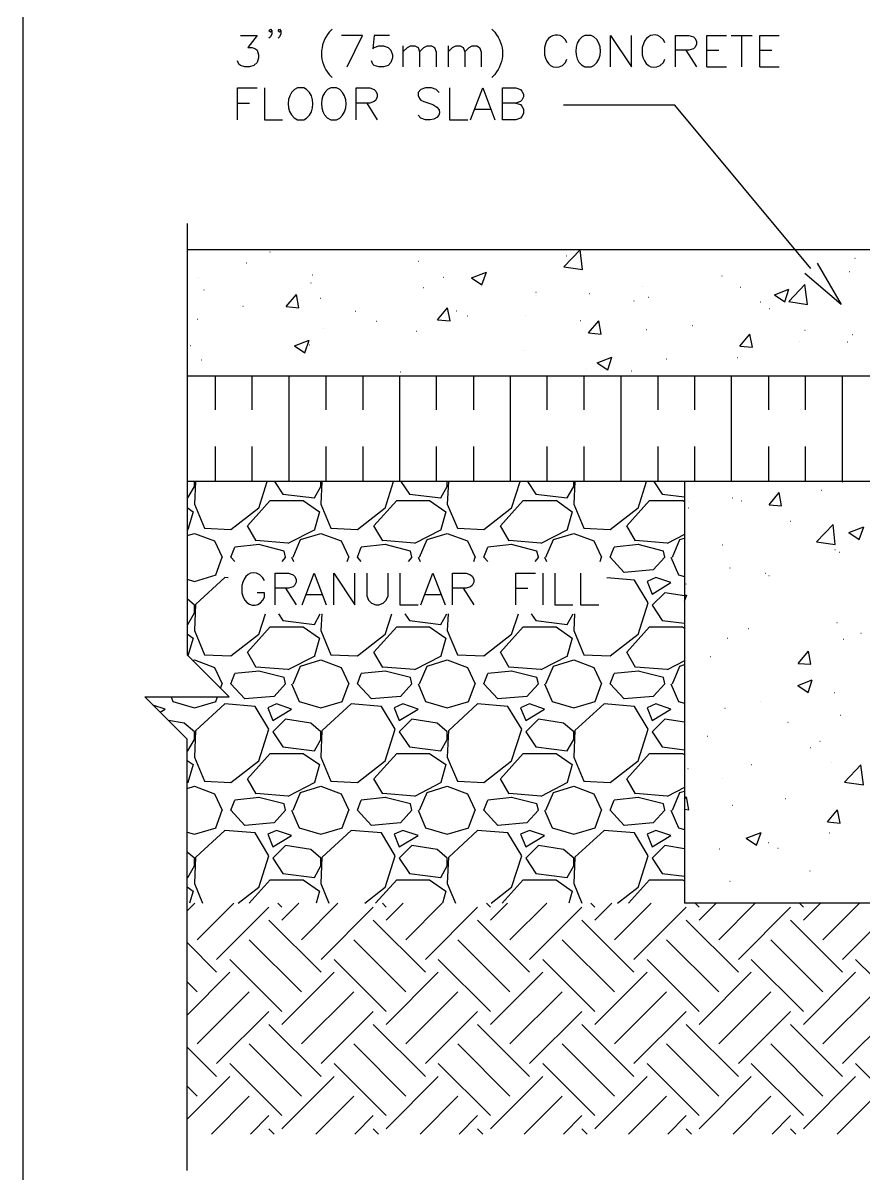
# Model space of a CAD drawing. Header units: millimetres. Extents: x 14 to 201, y 16 to 268.
# Drawn here: x 13.8 to 77.2, y 101.2 to 187.9 of the extents above; entities that cross this region are included whole.
import ezdxf

# ---------------------------------------------------------------- set-up
doc = ezdxf.new("R2010")
doc.units = ezdxf.units.MM
doc.layers.get('0').update_dxf_attribs({"linetype": 'CONTINUOUS'})

msp = doc.modelspace()

# ---------------------------------------------------------------- linework, layer by layer
at = {"color": 0}
for p, q in [((13.8424, 55.4136), (13.8424, 264.541)), ((32.3632, 187.325), (32.4914, 187.452)), ((32.4914, 187.219), (32.3632, 187.325)), ((32.4914, 187.452), (32.5961, 187.325)), ((32.5961, 187.325), (32.4914, 187.219)), ((32.5961, 187.325), (32.5961, 187.113)), ((33.0619, 187.325), (33.168, 187.452)), ((33.168, 187.219), (33.0619, 187.325)), ((33.168, 187.452), (33.2741, 187.325)), ((33.2741, 187.325), (33.168, 187.219)), ((33.2741, 187.325), (33.2741, 187.113)), ((37.1256, 187.452), (36.915, 187.219)), ((49.149, 187.452), (49.3818, 187.219)), ((30.2259, 186.986), (31.4744, 186.986)), ((31.4744, 186.986), (30.7757, 186.077)), ((32.4914, 186.88), (32.3632, 186.775)), ((32.5961, 187.113), (32.4914, 186.88)), ((33.168, 186.88), (33.0619, 186.775)), ((33.2741, 187.113), (33.168, 186.88)), ((39.412, 186.986), (37.8245, 186.986)), ((38.2693, 184.616), (39.412, 186.986)), ((40.3006, 186.986), (40.1959, 185.97)), ((41.4443, 186.986), (40.3006, 186.986)), ((53.2335, 186.414), (53.129, 186.077)), ((54.7165, 186.647), (54.4834, 186.88)), ((54.821, 186.414), (54.7165, 186.647)), ((55.965, 186.88), (55.7318, 186.647)), ((56.1756, 186.986), (55.965, 186.88)), ((56.6416, 186.986), (56.1756, 186.986)), ((56.8537, 186.88), (56.6416, 186.986)), ((58.1021, 184.616), (58.1021, 186.986)), ((58.1021, 186.986), (59.6896, 184.616)), ((59.6896, 184.616), (59.6896, 186.986)), ((60.6005, 186.414), (60.4943, 186.077)), ((62.0818, 186.647), (61.849, 186.88)), ((62.188, 186.414), (62.0818, 186.647)), ((62.9916, 184.616), (62.9916, 186.986)), ((62.9916, 186.986), (64.0084, 186.986)), ((64.0084, 186.986), (64.346, 186.88)), ((64.346, 186.88), (64.4521, 186.775)), ((64.4521, 186.775), (64.5791, 186.542)), ((64.5791, 186.542), (64.5791, 186.309)), ((65.363, 184.616), (65.363, 186.986)), ((65.363, 186.986), (66.8443, 186.986)), ((67.1834, 186.986), (68.7709, 186.986)), ((67.9662, 186.986), (67.9662, 184.616)), ((69.3416, 184.616), (69.3416, 186.986)), ((69.3416, 186.986), (70.8021, 186.986)), ((30.7757, 186.077), (31.1147, 186.077)), ((31.1147, 186.077), (31.3476, 185.97)), ((31.3476, 185.97), (31.4744, 185.864)), ((31.4744, 185.864), (31.5805, 185.525)), ((31.5805, 185.525), (31.5805, 185.292)), ((40.1959, 185.97), (40.3006, 186.077)), ((40.3006, 186.077), (40.6396, 186.203)), ((40.6396, 186.203), (40.9995, 186.203)), ((40.9995, 186.203), (41.3385, 186.077)), ((41.3385, 186.077), (41.5505, 185.864)), ((41.5505, 185.864), (41.6775, 185.525)), ((41.6775, 185.525), (41.6775, 185.292)), ((42.46, 186.203), (42.46, 184.616)), ((42.46, 185.738), (42.799, 186.077)), ((42.799, 186.077), (43.0318, 186.203)), ((43.0318, 186.203), (43.3709, 186.203)), ((43.3709, 186.203), (43.604, 186.077)), ((43.604, 186.077), (43.7085, 185.738)), ((43.7085, 185.738), (44.0475, 186.077)), ((43.7085, 185.738), (43.7085, 184.616)), ((44.0475, 186.077), (44.2807, 186.203)), ((44.2807, 186.203), (44.6193, 186.203)), ((44.6193, 186.203), (44.8525, 186.077)), ((44.8525, 186.077), (44.9584, 185.738)), ((44.9584, 185.738), (44.9584, 184.616)), ((45.8682, 186.203), (45.8682, 184.616)), ((45.8682, 185.738), (46.2068, 186.077)), ((46.2068, 186.077), (46.44, 186.203)), ((46.44, 186.203), (46.779, 186.203)), ((46.779, 186.203), (46.9896, 186.077)), ((46.9896, 186.077), (47.1166, 185.738)), ((47.1166, 185.738), (47.4557, 186.077)), ((47.1166, 185.738), (47.1166, 184.616)), ((47.4557, 186.077), (47.6885, 186.203)), ((47.6885, 186.203), (48.0275, 186.203)), ((48.0275, 186.203), (48.2381, 186.077)), ((48.2381, 186.077), (48.3665, 185.738)), ((48.3665, 185.738), (48.3665, 184.616)), ((53.129, 186.077), (53.129, 185.525)), ((60.4943, 186.077), (60.4943, 185.525)), ((64.0084, 185.864), (62.9916, 185.864)), ((63.7755, 185.864), (64.5791, 184.616)), ((64.346, 185.97), (64.0084, 185.864)), ((64.4521, 186.077), (64.346, 185.97)), ((64.5791, 186.309), (64.4521, 186.077)), ((65.363, 185.864), (66.2725, 185.864)), ((69.3416, 185.864), (70.2525, 185.864)), ((30.0991, 184.828), (29.993, 185.059)), ((30.2259, 184.722), (30.0991, 184.828)), ((30.5649, 184.616), (30.2259, 184.722)), ((31.2415, 184.722), (30.9039, 184.616)), ((31.4744, 184.955), (31.2415, 184.722)), ((31.5805, 185.292), (31.4744, 184.955)), ((40.1959, 184.828), (40.09, 185.059)), ((40.3006, 184.722), (40.1959, 184.828)), ((40.6396, 184.616), (40.3006, 184.722)), ((41.3385, 184.722), (40.9995, 184.616)), ((41.5505, 184.955), (41.3385, 184.722)), ((41.6775, 185.292), (41.5505, 184.955)), ((54.4834, 184.722), (54.7165, 184.955)), ((54.7165, 184.955), (54.821, 185.188)), ((56.6416, 184.616), (56.8537, 184.722)), ((61.849, 184.722), (62.0818, 184.955)), ((62.0818, 184.955), (62.188, 185.188)), ((30.9039, 184.616), (30.5649, 184.616)), ((36.915, 184.044), (37.1256, 183.811)), ((40.9995, 184.616), (40.6396, 184.616)), ((49.3818, 184.044), (49.149, 183.811)), ((56.1756, 184.616), (56.6416, 184.616)), ((65.363, 184.616), (66.8443, 184.616)), ((69.3416, 184.616), (70.8021, 184.616)), ((29.993, 180.636), (29.993, 183.028)), ((29.993, 183.028), (31.4744, 183.028)), ((32.0256, 183.028), (32.0256, 180.636)), ((34.5226, 183.028), (34.2897, 182.902)), ((34.9884, 183.028), (34.5226, 183.028)), ((35.2006, 182.902), (34.9884, 183.028)), ((37.0209, 183.028), (36.788, 182.902)), ((37.4646, 183.028), (37.0209, 183.028)), ((37.6975, 182.902), (37.4646, 183.028)), ((38.946, 180.636), (38.946, 183.028)), ((38.946, 183.028), (39.963, 183.028)), ((39.963, 183.028), (40.3006, 182.902)), ((44.1745, 183.028), (43.8146, 182.902)), ((44.6193, 183.028), (44.1745, 183.028)), ((44.9584, 182.902), (44.6193, 183.028)), ((45.974, 183.028), (45.974, 180.636)), ((47.5615, 180.636), (48.471, 183.028)), ((48.471, 183.028), (49.3818, 180.636)), ((49.954, 180.636), (49.954, 183.028)), ((49.954, 183.028), (50.9693, 183.028)), ((50.9693, 183.028), (51.3084, 182.902)), ((34.2897, 182.902), (34.0789, 182.689)), ((36.788, 182.902), (36.576, 182.689)), ((40.3006, 182.902), (40.429, 182.795)), ((40.429, 182.117), (40.3006, 182.013)), ((40.429, 182.795), (40.5335, 182.563)), ((40.5335, 182.35), (40.429, 182.117)), ((40.5335, 182.563), (40.5335, 182.35)), ((43.8146, 182.902), (43.604, 182.689)), ((43.604, 182.689), (43.604, 182.456)), ((43.604, 182.456), (43.7085, 182.223)), ((43.7085, 182.223), (43.8146, 182.117)), ((43.8146, 182.117), (44.0475, 182.013)), ((45.1915, 182.689), (44.9584, 182.902)), ((51.3084, 182.902), (51.4131, 182.795)), ((51.4131, 182.117), (51.3084, 182.013)), ((51.4131, 182.795), (51.5415, 182.563)), ((51.5415, 182.35), (51.4131, 182.117)), ((51.5415, 182.563), (51.5415, 182.35)), ((29.993, 181.884), (30.9039, 181.884)), ((39.963, 181.884), (38.946, 181.884)), ((39.751, 181.884), (40.5335, 180.636)), ((40.3006, 182.013), (39.963, 181.884)), ((44.0475, 182.013), (44.7255, 181.78)), ((47.9005, 181.441), (49.0432, 181.441)), ((50.9693, 181.884), (49.954, 181.884)), ((51.3084, 182.013), (50.9693, 181.884)), ((50.9693, 181.884), (51.3084, 181.78)), ((51.3084, 181.78), (51.4131, 181.653)), ((51.4131, 181.653), (51.5415, 181.441)), ((51.5415, 181.441), (51.5415, 181.102)), ((62.95, 181.737), (54.5469, 181.737)), ((73.1943, 169.44), (62.95, 181.737)), ((32.0256, 180.636), (33.4009, 180.636)), ((34.5226, 180.636), (34.9884, 180.636)), ((34.9884, 180.636), (35.2006, 180.763)), ((37.0209, 180.636), (37.4646, 180.636)), ((37.4646, 180.636), (37.6975, 180.763)), ((43.8146, 180.763), (43.604, 180.975)), ((44.1745, 180.636), (43.8146, 180.763)), ((45.974, 180.636), (47.3495, 180.636)), ((50.9693, 180.636), (49.954, 180.636)), ((51.3084, 180.763), (50.9693, 180.636)), ((51.4131, 180.869), (51.3084, 180.763)), ((51.5415, 181.102), (51.4131, 180.869)), ((26.2048, 172.825), (26.2048, 140.335)), ((87.0797, 170.837), (26.2048, 170.837)), ((75.4807, 166.708), (72.7495, 169.058)), ((73.6604, 169.82), (75.4807, 166.708)), ((87.0797, 161.312), (26.2048, 161.312)), ((73.1943, 153.374), (26.2048, 153.374)), ((63.6693, 153.374), (63.6693, 121.624)), ((146.219, 153.374), (63.6693, 153.374)), ((31.9195, 146.134), (31.6866, 146.367)), ((32.0256, 145.923), (31.9195, 146.134)), ((32.829, 144.103), (32.829, 146.473)), ((32.829, 146.473), (33.846, 146.473)), ((33.846, 146.473), (34.1836, 146.367)), ((34.1836, 146.367), (34.2897, 146.262)), ((34.2897, 146.262), (34.4165, 146.029)), ((34.4165, 145.796), (34.2897, 145.564)), ((34.4165, 146.029), (34.4165, 145.796)), ((34.8616, 144.103), (35.771, 146.473)), ((35.771, 146.473), (36.6818, 144.103)), ((37.254, 144.103), (37.254, 146.473)), ((37.254, 146.473), (38.8415, 144.103)), ((38.8415, 144.103), (38.8415, 146.473)), ((39.751, 146.473), (39.751, 144.779)), ((41.3385, 144.779), (41.3385, 146.473)), ((42.2271, 146.473), (42.2271, 144.103)), ((43.8146, 144.103), (44.7255, 146.473)), ((44.7255, 146.473), (45.635, 144.103)), ((46.2068, 144.103), (46.2068, 146.473)), ((46.2068, 146.473), (47.2225, 146.473)), ((47.2225, 146.473), (47.5615, 146.367)), ((47.5615, 146.367), (47.6885, 146.262)), ((47.6885, 146.262), (47.7943, 146.029)), ((47.7943, 145.796), (47.6885, 145.564)), ((47.7943, 146.029), (47.7943, 145.796)), ((50.9693, 144.103), (50.9693, 146.473)), ((50.9693, 146.473), (52.451, 146.473)), ((53.0006, 146.473), (53.0006, 144.103)), ((53.9115, 146.473), (53.9115, 144.103)), ((55.838, 146.473), (55.838, 144.103)), ((30.332, 145.564), (30.332, 145.012)), ((30.332, 145.012), (30.4381, 144.675)), ((32.0256, 145.012), (31.4744, 145.012)), ((32.0256, 144.675), (32.0256, 145.012)), ((33.846, 145.351), (32.829, 145.351)), ((33.6131, 145.351), (34.4165, 144.103)), ((34.1836, 145.457), (33.846, 145.351)), ((34.2897, 145.564), (34.1836, 145.457)), ((35.2006, 144.885), (36.3432, 144.885)), ((39.751, 144.779), (39.8568, 144.442)), ((41.2115, 144.442), (41.3385, 144.779)), ((44.1537, 144.885), (45.296, 144.885)), ((47.2225, 145.351), (46.2068, 145.351)), ((46.9896, 145.351), (47.7943, 144.103)), ((47.5615, 145.457), (47.2225, 145.351)), ((47.6885, 145.564), (47.5615, 145.457)), ((50.9693, 145.351), (51.8791, 145.351)), ((31.9195, 144.442), (32.0256, 144.675)), ((39.8568, 144.442), (40.09, 144.209)), ((40.09, 144.209), (40.429, 144.103)), ((40.429, 144.103), (40.6396, 144.103)), ((40.6396, 144.103), (40.9787, 144.209)), ((40.9787, 144.209), (41.2115, 144.442)), ((42.2271, 144.103), (43.604, 144.103)), ((53.9115, 144.103), (55.2662, 144.103)), ((55.838, 144.103), (57.2135, 144.103)), ((29.3798, 137.16), (26.2048, 140.335)), ((26.2048, 133.985), (23.0298, 137.16)), ((23.0298, 137.16), (29.3798, 137.16)), ((26.2048, 101.494), (26.2048, 133.985)), ((146.219, 121.624), (63.6693, 121.624))]:
    msp.add_line(p, q, dxfattribs=at)
at = {"color": 252}
for p, q in [((54.5881, 169.566), (55.8161, 170.835)), ((55.9855, 169.354), (55.8161, 170.835)), ((32.428, 170.688), (32.4487, 170.688)), ((43.6453, 169.969), (43.6672, 169.969)), ((54.7578, 170.371), (54.7797, 170.371)), ((76.5168, 170.202), (76.539, 170.202)), ((30.6489, 169.863), (30.671, 169.863)), ((47.625, 168.719), (48.7468, 169.143)), ((48.4078, 168.19), (48.7468, 169.143)), ((54.5881, 169.566), (55.9855, 169.354)), ((76.116, 169.207), (76.1365, 169.207)), ((27.0509, 168.719), (27.0729, 168.719)), ((35.5177, 168.359), (35.5395, 168.359)), ((35.6235, 168.952), (35.6443, 168.952)), ((45.4875, 168.783), (45.5083, 168.783)), ((47.625, 168.719), (48.4078, 168.19)), ((66.4849, 168.888), (66.5057, 168.888)), ((71.5215, 166.941), (72.7495, 168.232)), ((72.941, 166.708), (72.7495, 168.232)), ((27.4739, 167.83), (27.496, 167.83)), ((33.6765, 166.561), (34.4386, 167.47)), ((34.6287, 166.475), (34.4386, 167.47)), ((43.9843, 167.999), (44.0062, 167.999)), ((52.4729, 167.64), (52.4937, 167.64)), ((56.4942, 167.556), (56.5146, 167.556)), ((60.4739, 168.085), (60.4943, 168.085)), ((67.86, 168.021), (67.8822, 168.021)), ((70.4427, 167.45), (71.5437, 167.872)), ((70.4427, 167.45), (71.2251, 166.92)), ((71.2251, 166.92), (71.5437, 167.872)), ((30.3954, 166.581), (30.4161, 166.581)), ((33.6765, 166.561), (34.6287, 166.475)), ((36.237, 167.196), (36.2589, 167.196)), ((45.0631, 165.566), (45.8251, 166.475)), ((46.0167, 165.48), (45.8251, 166.475)), ((59.8593, 167.004), (59.8798, 167.004)), ((60.9395, 167.28), (60.9604, 167.28)), ((69.4062, 166.92), (69.427, 166.92)), ((71.5215, 166.941), (72.941, 166.708)), ((26.9875, 165.608), (27.0082, 165.608)), ((38.862, 166.222), (38.8828, 166.222)), ((46.4827, 166.242), (46.5032, 166.242)), ((47.3287, 165.862), (47.3495, 165.862)), ((51.7095, 165.883), (51.7317, 165.883)), ((70.0624, 166.412), (70.0828, 166.412)), ((36.4917, 164.931), (36.5125, 164.931)), ((40.4703, 165.46), (40.4922, 165.46)), ((45.0631, 165.566), (46.0167, 165.48)), ((55.8161, 165.503), (55.838, 165.503)), ((56.4515, 164.571), (57.2135, 165.48)), ((57.4036, 164.485), (57.2135, 165.48)), ((60.8115, 164.824), (60.8334, 164.824)), ((64.2828, 165.143), (64.3047, 165.143)), ((72.7495, 164.782), (72.7714, 164.782)), ((34.2897, 163.596), (35.4115, 164.021)), ((35.0725, 163.067), (35.4115, 164.021)), ((43.4552, 164.697), (43.4756, 164.697)), ((56.4515, 164.571), (57.4036, 164.487)), ((67.8395, 163.576), (68.6015, 164.487)), ((68.7917, 163.492), (68.6015, 164.485)), ((72.3265, 163.935), (72.3484, 163.935)), ((75.9245, 163.915), (75.9464, 163.915)), ((76.3062, 164.465), (76.3266, 164.465)), ((26.4583, 163.619), (26.479, 163.619)), ((34.2897, 163.596), (35.0725, 163.067)), ((35.4334, 163.682), (35.4542, 163.682)), ((51.562, 163.237), (51.5828, 163.237)), ((67.8395, 163.576), (68.7917, 163.492)), ((27.2838, 162.56), (27.3044, 162.56)), ((57.1073, 162.328), (58.2083, 162.75)), ((57.1073, 162.328), (57.8915, 161.798)), ((57.8915, 161.798), (58.2083, 162.75)), ((62.315, 162.624), (62.3355, 162.624)), ((67.6698, 162.73), (67.6906, 162.73)), ((28.3421, 158.793), (28.3421, 161.312)), ((31.1147, 158.793), (31.1147, 161.312)), ((33.8873, 153.374), (33.8873, 161.312)), ((36.6818, 158.793), (36.6818, 161.312)), ((39.4547, 158.793), (39.4547, 161.312)), ((42.2271, 153.374), (42.2271, 161.312)), ((42.2906, 161.649), (42.3125, 161.649)), ((45, 158.793), (45, 161.312)), ((47.7943, 158.793), (47.7943, 161.312)), ((50.5672, 153.374), (50.5672, 161.312)), ((53.3396, 158.793), (53.3396, 161.312)), ((56.1125, 158.793), (56.1125, 161.312)), ((56.304, 161.819), (56.3245, 161.819)), ((58.9068, 153.374), (58.9068, 161.312)), ((59.647, 161.713), (59.6692, 161.713)), ((61.6797, 158.793), (61.6797, 161.312)), ((64.4521, 158.793), (64.4521, 161.312)), ((67.225, 153.374), (67.225, 161.312)), ((70.0193, 158.793), (70.0193, 161.312)), ((72.7922, 158.793), (72.7922, 161.312)), ((75.5646, 153.374), (75.5646, 161.312)), ((28.3421, 153.374), (28.3421, 156.02)), ((31.1147, 153.374), (31.1147, 156.02)), ((36.6818, 153.374), (36.6818, 156.02)), ((39.4547, 153.374), (39.4547, 156.02)), ((45, 153.374), (45, 156.02)), ((47.7943, 153.374), (47.7943, 156.02)), ((53.3396, 153.374), (53.3396, 156.02)), ((56.1125, 153.374), (56.1125, 156.02)), ((61.6797, 153.374), (61.6797, 156.02)), ((64.4521, 153.374), (64.4521, 156.02)), ((70.0193, 153.374), (70.0193, 156.02)), ((72.7922, 153.374), (72.7922, 156.02)), ((26.2682, 152.146), (26.7546, 153.013)), ((26.8387, 153.374), (26.7546, 151.681)), ((26.7546, 153.013), (26.7546, 153.374)), ((31.6012, 151.384), (32.2364, 153.374)), ((32.7877, 153.374), (33.4216, 152.443)), ((35.7932, 152.146), (36.2797, 153.013)), ((36.3636, 153.374), (36.2797, 151.681)), ((36.2797, 153.013), (36.2797, 153.374)), ((41.1261, 151.384), (41.7615, 153.374)), ((42.3125, 153.374), (42.9465, 152.443)), ((45.3182, 152.146), (45.8047, 153.013)), ((45.8886, 153.374), (45.8047, 151.681)), ((45.8047, 153.013), (45.8047, 153.374)), ((50.6511, 151.384), (51.2865, 153.374)), ((51.8375, 153.374), (52.4715, 152.443)), ((54.8432, 152.146), (55.3297, 153.013)), ((55.4136, 153.374), (55.3297, 151.681)), ((55.3297, 153.013), (55.3297, 153.374)), ((60.1761, 151.384), (60.8115, 153.374)), ((61.3625, 153.374), (61.9965, 152.443)), ((73.9771, 152.739), (73.9994, 152.739)), ((75.5442, 153.352), (75.5646, 153.352)), ((26.2048, 152.167), (26.2682, 152.146)), ((30.7551, 150.05), (32.4693, 151.955)), ((32.4693, 151.955), (34.9457, 151.955)), ((33.4216, 152.443), (35.7932, 152.146)), ((34.9457, 151.955), (36.1735, 151.109)), ((40.2802, 150.05), (41.9943, 151.955)), ((41.9943, 151.955), (44.4708, 151.955)), ((42.9465, 152.443), (45.3182, 152.146)), ((44.4708, 151.955), (45.6985, 151.109)), ((49.8052, 150.05), (51.5193, 151.955)), ((51.5193, 151.955), (53.9958, 151.955)), ((52.4715, 152.443), (54.8432, 152.146)), ((53.9958, 151.977), (55.2235, 151.109)), ((59.3302, 150.05), (61.0443, 151.955)), ((61.0443, 151.955), (63.5208, 151.955)), ((61.9965, 152.443), (63.6693, 152.231)), ((63.5208, 151.977), (63.6693, 151.871)), ((63.9657, 151.871), (63.9865, 151.871)), ((67.2881, 152.167), (67.3104, 152.167)), ((67.9662, 151.934), (67.987, 151.934)), ((70.0401, 151.638), (70.8021, 152.549)), ((70.9923, 151.554), (70.8021, 152.547)), ((26.2048, 151.426), (26.6485, 151.109)), ((26.6485, 151.109), (26.2682, 149.775)), ((26.7546, 151.681), (27.5167, 149.86)), ((29.5065, 149.775), (31.6012, 151.405)), ((36.1735, 151.109), (35.7932, 149.775)), ((36.2797, 151.681), (37.0417, 149.86)), ((39.0317, 149.775), (41.1261, 151.405)), ((45.6985, 151.109), (45.3182, 149.775)), ((45.8047, 151.681), (46.5667, 149.86)), ((48.5567, 149.775), (50.6511, 151.405)), ((55.2235, 151.109), (54.8432, 149.775)), ((55.3297, 151.681), (56.0917, 149.86)), ((58.0817, 149.775), (60.1761, 151.405)), ((63.9865, 151.405), (64.0084, 151.405)), ((70.0401, 151.638), (70.9923, 151.554)), ((31.411, 148.908), (30.7551, 150.05)), ((40.936, 148.908), (40.2802, 150.05)), ((50.461, 148.908), (49.8052, 150.05)), ((59.986, 148.908), (59.3302, 150.05)), ((71.6276, 150.39), (71.6499, 150.39)), ((73.6177, 148.843), (74.8661, 150.134)), ((75.0355, 148.632), (74.8661, 150.134)), ((26.2888, 149.754), (26.2048, 149.733)), ((26.2048, 149.309), (26.7546, 149.479)), ((26.7546, 149.479), (28.2787, 148.908)), ((27.5167, 149.86), (29.5065, 149.775)), ((35.814, 149.754), (33.8033, 148.717)), ((34.7555, 149.013), (36.2797, 149.479)), ((36.2797, 149.479), (37.8037, 148.908)), ((37.0417, 149.86), (39.0317, 149.775)), ((45.339, 149.754), (43.3282, 148.717)), ((44.2807, 149.013), (45.8047, 149.479)), ((45.8047, 149.479), (47.3287, 148.908)), ((46.5667, 149.86), (48.5567, 149.775)), ((54.864, 149.754), (52.8532, 148.717)), ((53.8057, 149.013), (55.3297, 149.479)), ((55.3297, 149.479), (56.8537, 148.908)), ((56.0917, 149.86), (58.0817, 149.775)), ((63.6693, 149.394), (62.3782, 148.717)), ((63.3307, 149.013), (63.6693, 149.119)), ((76.0511, 149.542), (77.1744, 149.965)), ((76.0511, 149.542), (76.8354, 149.013)), ((76.8354, 149.013), (77.1744, 149.965)), ((28.2787, 148.908), (28.8506, 147.68)), ((29.5065, 147.68), (29.8028, 148.442)), ((31.6232, 148.632), (29.8028, 148.442)), ((33.8033, 148.739), (31.411, 148.929)), ((33.507, 148.146), (31.6025, 148.632)), ((34.1836, 147.68), (34.7555, 149.013)), ((37.8037, 148.908), (38.3755, 147.68)), ((39.0317, 147.68), (39.3277, 148.442)), ((41.1484, 148.632), (39.3277, 148.442)), ((43.3282, 148.739), (40.936, 148.929)), ((43.0318, 148.146), (41.1275, 148.632)), ((43.7085, 147.68), (44.2807, 149.013)), ((47.3287, 148.908), (47.9005, 147.68)), ((48.5567, 147.68), (48.8527, 148.442)), ((50.6734, 148.632), (48.8527, 148.442)), ((52.8532, 148.739), (50.461, 148.929)), ((52.5568, 148.146), (50.6525, 148.632)), ((53.2335, 147.68), (53.8057, 149.013)), ((56.8537, 148.908), (57.4255, 147.68)), ((58.0817, 147.68), (58.3777, 148.442)), ((60.1984, 148.632), (58.3777, 148.442)), ((62.3782, 148.739), (59.986, 148.929)), ((62.0818, 148.146), (60.1775, 148.632)), ((62.7585, 147.68), (63.3307, 149.013)), ((66.5057, 148.61), (66.5275, 148.61)), ((73.6177, 148.843), (75.0355, 148.632)), ((74.9942, 148.251), (75.015, 148.251)), ((28.3628, 146.346), (28.8506, 147.68)), ((29.8028, 147.362), (29.5065, 147.68)), ((33.6131, 147.68), (33.3375, 147.362)), ((33.6131, 147.68), (33.507, 148.146)), ((34.0789, 147.68), (34.2263, 147.362)), ((38.2693, 147.362), (38.3755, 147.68)), ((39.3277, 147.362), (39.0317, 147.68)), ((43.138, 147.68), (42.8625, 147.362)), ((43.138, 147.68), (43.0318, 148.146)), ((43.604, 147.68), (43.7515, 147.362)), ((47.7943, 147.362), (47.9005, 147.68)), ((48.8527, 147.362), (48.5567, 147.68)), ((52.663, 147.68), (52.3875, 147.362)), ((52.663, 147.68), (52.5568, 148.146)), ((53.129, 147.68), (53.2765, 147.362)), ((57.3193, 147.362), (57.4255, 147.68)), ((59.14, 146.536), (58.0817, 147.68)), ((62.188, 147.68), (61.3198, 146.728)), ((62.188, 147.68), (62.0818, 148.146)), ((62.654, 147.68), (63.2245, 146.346)), ((75.3318, 148.06), (75.354, 148.06)), ((61.3198, 146.728), (59.14, 146.536)), ((67.098, 146.875), (67.1202, 146.875)), ((26.2048, 146.029), (26.7546, 145.86)), ((26.7546, 145.86), (28.3848, 146.346)), ((29.0408, 146.156), (26.8607, 144.146)), ((29.2943, 146.134), (29.0408, 146.156)), ((59.902, 145.966), (57.828, 146.134)), ((60.9381, 144.25), (59.902, 145.966)), ((61.51, 146.156), (60.8542, 145.86)), ((60.8542, 145.86), (61.2345, 144.908)), ((61.2345, 144.908), (62.654, 145.774)), ((62.654, 145.774), (61.51, 146.156)), ((63.2245, 146.346), (63.6693, 146.219)), ((63.7755, 145.668), (63.7963, 145.668)), ((69.7865, 146.473), (69.8073, 146.473)), ((70.0193, 146.304), (70.0401, 146.304)), ((62.188, 145.012), (61.2345, 144.06)), ((63.6693, 144.779), (62.188, 145.012)), ((63.6693, 144.779), (63.8168, 144.843)), ((63.6693, 144.377), (63.839, 144.843)), ((26.7546, 144.06), (26.2048, 144.546)), ((26.8387, 144.146), (26.7546, 142.156)), ((26.7546, 143.488), (26.7546, 144.06)), ((60.1761, 141.859), (60.9381, 144.25)), ((61.2359, 144.06), (61.9965, 142.918)), ((26.2682, 142.621), (26.7546, 143.488)), ((31.6012, 141.859), (32.1097, 143.425)), ((33.084, 143.425), (33.4216, 142.918)), ((35.7932, 142.621), (36.237, 143.425)), ((36.3432, 143.425), (36.2797, 142.156)), ((41.1261, 141.859), (41.6348, 143.425)), ((42.6089, 143.425), (42.9465, 142.918)), ((45.3182, 142.621), (45.762, 143.425)), ((45.8682, 143.425), (45.8047, 142.156)), ((50.6511, 141.859), (51.1598, 143.425)), ((52.1339, 143.425), (52.4715, 142.918)), ((54.8432, 142.621), (55.287, 143.425)), ((55.3932, 143.425), (55.3297, 142.156)), ((26.2048, 142.642), (26.2682, 142.621)), ((30.7551, 140.525), (32.4693, 142.43)), ((32.4693, 142.43), (34.9457, 142.43)), ((33.4216, 142.918), (35.7932, 142.621)), ((34.9457, 142.43), (36.1735, 141.584)), ((40.2802, 140.525), (41.9943, 142.43)), ((41.9943, 142.43), (44.4708, 142.43)), ((42.9465, 142.918), (45.3182, 142.621)), ((44.4708, 142.43), (45.6985, 141.584)), ((49.8052, 140.525), (51.5193, 142.43)), ((51.5193, 142.43), (53.9958, 142.43)), ((52.4715, 142.918), (54.8432, 142.621)), ((53.9958, 142.43), (55.2235, 141.584)), ((59.3302, 140.525), (61.0443, 142.43)), ((61.0443, 142.43), (63.5208, 142.43)), ((61.9965, 142.918), (63.6693, 142.706)), ((63.5208, 142.43), (63.6693, 142.346)), ((68.4749, 142.303), (68.4953, 142.303)), ((75.1417, 142.769), (75.1625, 142.769)), ((26.2048, 141.901), (26.6485, 141.584)), ((26.6485, 141.584), (26.2682, 140.25)), ((26.7546, 142.156), (27.5167, 140.335)), ((29.5065, 140.25), (31.6012, 141.88)), ((36.1735, 141.584), (35.7932, 140.25)), ((36.2797, 142.156), (37.0417, 140.335)), ((39.0317, 140.25), (41.1261, 141.88)), ((45.6985, 141.584), (45.3182, 140.25)), ((45.8047, 142.156), (46.5667, 140.335)), ((48.5567, 140.25), (50.6511, 141.88)), ((55.2235, 141.584), (54.8432, 140.25)), ((55.3297, 142.156), (56.0917, 140.335)), ((58.0817, 140.25), (60.1761, 141.88)), ((66.9078, 141.584), (66.9286, 141.584)), ((75.65, 141.52), (75.6708, 141.52)), ((76.962, 141.964), (76.9828, 141.964)), ((31.411, 139.383), (30.7551, 140.525)), ((40.936, 139.383), (40.2802, 140.525)), ((50.461, 139.383), (49.8052, 140.525)), ((59.986, 139.383), (59.3302, 140.525)), ((72.2422, 139.679), (73.0042, 140.609)), ((73.1943, 139.615), (73.0042, 140.609)), ((26.6278, 139.912), (26.7546, 139.954)), ((26.7546, 139.954), (28.2787, 139.383)), ((27.5167, 140.335), (29.5065, 140.25)), ((35.814, 140.229), (33.8033, 139.192)), ((34.7555, 139.488), (36.2797, 139.954)), ((36.2797, 139.954), (37.8037, 139.383)), ((37.0417, 140.335), (39.0317, 140.25)), ((45.339, 140.229), (43.3282, 139.192)), ((44.2807, 139.488), (45.8047, 139.954)), ((45.8047, 139.954), (47.3287, 139.383)), ((46.5667, 140.335), (48.5567, 140.25)), ((54.864, 140.229), (52.8532, 139.192)), ((53.8057, 139.488), (55.3297, 139.954)), ((55.3297, 139.954), (56.8537, 139.383)), ((56.0917, 140.335), (58.0817, 140.25)), ((63.6693, 139.869), (62.3782, 139.192)), ((63.3307, 139.488), (63.6693, 139.594)), ((65.6167, 140.208), (65.6375, 140.208)), ((72.2422, 139.679), (73.1943, 139.616)), ((28.2787, 139.383), (28.8506, 138.155)), ((29.5065, 138.155), (29.8028, 138.917)), ((31.6232, 139.107), (29.8028, 138.917)), ((33.8033, 139.214), (31.411, 139.404)), ((33.507, 138.621), (31.6025, 139.107)), ((34.1836, 138.155), (34.7555, 139.488)), ((37.8037, 139.383), (38.3755, 138.155)), ((39.0317, 138.155), (39.3277, 138.917)), ((41.1484, 139.107), (39.3277, 138.917)), ((43.3282, 139.214), (40.936, 139.404)), ((43.0318, 138.621), (41.1275, 139.107)), ((43.7085, 138.155), (44.2807, 139.488)), ((47.3287, 139.383), (47.9005, 138.155)), ((48.5567, 138.155), (48.8527, 138.917)), ((50.6734, 139.107), (48.8527, 138.917)), ((52.8532, 139.214), (50.461, 139.404)), ((52.5568, 138.621), (50.6525, 139.107)), ((53.2335, 138.155), (53.8057, 139.488)), ((56.8537, 139.383), (57.4255, 138.155)), ((58.0817, 138.155), (58.3777, 138.917)), ((60.1984, 139.107), (58.3777, 138.917)), ((62.3782, 139.214), (59.986, 139.404)), ((62.0818, 138.621), (60.1775, 139.107)), ((62.7585, 138.155), (63.3307, 139.488)), ((28.7238, 137.816), (28.8506, 138.155)), ((30.5649, 137.011), (29.5065, 138.155)), ((33.6131, 138.155), (32.7656, 137.203)), ((33.6131, 138.155), (33.507, 138.621)), ((34.0789, 138.155), (34.6494, 136.821)), ((37.8876, 136.821), (38.3755, 138.155)), ((40.09, 137.011), (39.0317, 138.155)), ((43.138, 138.155), (42.2698, 137.203)), ((43.138, 138.155), (43.0318, 138.621)), ((43.604, 138.155), (44.1745, 136.821)), ((47.4126, 136.821), (47.9005, 138.155)), ((49.615, 137.011), (48.5567, 138.155)), ((52.663, 138.155), (51.7948, 137.203)), ((52.663, 138.155), (52.5568, 138.621)), ((53.129, 138.155), (53.6995, 136.821)), ((56.9376, 136.821), (57.4255, 138.155)), ((59.14, 137.011), (58.0817, 138.155)), ((62.188, 138.155), (61.3198, 137.203)), ((62.188, 138.155), (62.0818, 138.621)), ((62.654, 138.155), (63.2245, 136.821)), ((72.1995, 138.027), (73.3005, 138.452)), ((72.1995, 138.027), (72.9823, 137.498)), ((72.9823, 137.498), (73.3005, 138.452)), ((24.9976, 137.16), (25.1244, 136.821)), ((28.3628, 136.821), (28.4909, 137.16)), ((32.7449, 137.203), (30.5649, 137.011)), ((42.2698, 137.203), (40.09, 137.011)), ((51.7948, 137.203), (49.615, 137.011)), ((61.3198, 137.203), (59.14, 137.011)), ((74.9515, 137.498), (74.9723, 137.498)), ((24.5539, 136.249), (23.6223, 136.546)), ((24.1722, 136.017), (24.5539, 136.249)), ((25.1244, 136.821), (26.7546, 136.335)), ((26.7546, 136.335), (28.3848, 136.821)), ((29.0408, 136.631), (26.8607, 134.621)), ((31.3269, 136.441), (29.0408, 136.631)), ((32.3632, 134.725), (31.3269, 136.441)), ((32.9351, 136.631), (32.2792, 136.335)), ((32.2792, 136.335), (32.6595, 135.383)), ((32.6595, 135.383), (34.0789, 136.249)), ((34.0789, 136.249), (32.9351, 136.631)), ((34.6494, 136.821), (36.2797, 136.335)), ((36.2797, 136.335), (37.9099, 136.821)), ((38.5657, 136.631), (36.3859, 134.621)), ((40.852, 136.441), (38.5657, 136.631)), ((41.8881, 134.725), (40.852, 136.441)), ((42.46, 136.631), (41.8042, 136.335)), ((41.8042, 136.335), (42.1845, 135.383)), ((42.1845, 135.383), (43.604, 136.249)), ((43.604, 136.249), (42.46, 136.631)), ((44.1745, 136.821), (45.8047, 136.335)), ((45.8047, 136.335), (47.4349, 136.821)), ((48.0907, 136.631), (45.9109, 134.621)), ((50.377, 136.441), (48.0907, 136.631)), ((51.4131, 134.725), (50.377, 136.441)), ((51.985, 136.631), (51.3292, 136.335)), ((51.3292, 136.335), (51.7095, 135.383)), ((51.7095, 135.383), (53.129, 136.249)), ((53.129, 136.249), (51.985, 136.631)), ((53.6995, 136.821), (55.3297, 136.335)), ((55.3297, 136.335), (56.9376, 136.821)), ((57.6157, 136.631), (55.4136, 134.621)), ((59.902, 136.441), (57.6157, 136.631)), ((60.9381, 134.725), (59.902, 136.441)), ((61.51, 136.631), (60.8542, 136.335)), ((60.8542, 136.335), (61.2345, 135.383)), ((61.2345, 135.383), (62.654, 136.249)), ((62.654, 136.249), (61.51, 136.631)), ((63.2245, 136.821), (63.6693, 136.694)), ((66.7177, 136.313), (66.7385, 136.313)), ((69.3635, 136.842), (69.3843, 136.842)), ((25.9926, 135.191), (24.8074, 135.383)), ((33.6131, 135.487), (32.6595, 134.535)), ((35.5177, 135.191), (33.6131, 135.487)), ((43.138, 135.487), (42.1845, 134.535)), ((45.0427, 135.191), (43.138, 135.487)), ((52.663, 135.487), (51.7095, 134.535)), ((54.5677, 135.191), (52.663, 135.487)), ((62.188, 135.487), (61.2345, 134.535)), ((63.6693, 135.254), (62.188, 135.487)), ((71.4583, 135.254), (71.4802, 135.254)), ((75.438, 135.783), (75.4585, 135.783)), ((26.7546, 134.535), (25.9926, 135.191)), ((26.8387, 134.621), (26.7546, 132.631)), ((26.7546, 133.963), (26.7546, 134.535)), ((31.6012, 132.334), (32.3632, 134.725)), ((32.6609, 134.535), (33.4216, 133.393)), ((36.2797, 134.535), (35.5177, 135.191)), ((36.3636, 134.621), (36.2797, 132.631)), ((36.2797, 133.963), (36.2797, 134.535)), ((41.1261, 132.334), (41.8881, 134.725)), ((42.1859, 134.535), (42.9465, 133.393)), ((45.8047, 134.535), (45.0427, 135.191)), ((45.8886, 134.621), (45.8047, 132.631)), ((45.8047, 133.963), (45.8047, 134.535)), ((50.6511, 132.334), (51.4131, 134.725)), ((51.7109, 134.535), (52.4715, 133.393)), ((55.3297, 134.535), (54.5677, 135.191)), ((55.4136, 134.621), (55.3297, 132.631)), ((55.3297, 133.963), (55.3297, 134.535)), ((60.1761, 132.334), (60.9381, 134.725)), ((61.2359, 134.535), (61.9965, 133.393)), ((26.2682, 133.096), (26.7546, 133.963)), ((35.7932, 133.096), (36.2797, 133.963)), ((45.3182, 133.096), (45.8047, 133.963)), ((54.8432, 133.096), (55.3297, 133.963)), ((65.3838, 134.196), (65.4057, 134.196)), ((73.8724, 133.836), (73.8932, 133.836)), ((26.2048, 133.117), (26.2682, 133.096)), ((30.7551, 131), (32.4693, 132.905)), ((32.4693, 132.905), (34.9457, 132.905)), ((33.4216, 133.393), (35.7932, 133.096)), ((34.9457, 132.905), (36.1735, 132.059)), ((40.2802, 131), (41.9943, 132.905)), ((41.9943, 132.905), (44.4708, 132.905)), ((42.9465, 133.393), (45.3182, 133.096)), ((44.4708, 132.905), (45.6985, 132.059)), ((49.8052, 131), (51.5193, 132.905)), ((51.5193, 132.905), (53.9958, 132.905)), ((52.4715, 133.393), (54.8432, 133.096)), ((53.9958, 132.905), (55.2235, 132.059)), ((59.3302, 131), (61.0443, 132.905)), ((61.0443, 132.905), (63.5208, 132.905)), ((61.9965, 133.393), (63.6693, 133.181)), ((63.5208, 132.905), (63.6693, 132.821)), ((73.1739, 133.35), (73.1943, 133.35)), ((26.2048, 132.376), (26.6485, 132.059)), ((26.6485, 132.059), (26.2682, 130.725)), ((26.7546, 132.631), (27.5167, 130.81)), ((29.5065, 130.725), (31.6012, 132.355)), ((36.1735, 132.059), (35.7932, 130.725)), ((36.2797, 132.631), (37.0417, 130.81)), ((39.0317, 130.725), (41.1261, 132.355)), ((45.6985, 132.059), (45.3182, 130.725)), ((45.8047, 132.631), (46.5667, 130.81)), ((48.5567, 130.725), (50.6511, 132.355)), ((55.2235, 132.059), (54.8432, 130.725)), ((55.3297, 132.631), (56.0917, 130.81)), ((58.0817, 130.725), (60.1761, 132.355)), ((68.7282, 132.059), (68.749, 132.059)), ((74.7614, 132.206), (74.7818, 132.206)), ((75.7343, 130.747), (76.962, 132.038)), ((77.1521, 130.535), (76.962, 132.038)), ((31.411, 129.858), (30.7551, 131)), ((40.936, 129.858), (40.2802, 131)), ((50.461, 129.858), (49.8052, 131)), ((59.986, 129.858), (59.3302, 131)), ((63.923, 131.763), (63.9452, 131.763)), ((66.5275, 131.021), (66.5484, 131.021)), ((26.2888, 130.704), (26.2048, 130.683)), ((26.2048, 130.259), (26.7546, 130.429)), ((26.7546, 130.429), (28.2787, 129.858)), ((27.5167, 130.81), (29.5065, 130.725)), ((35.814, 130.704), (33.8033, 129.667)), ((34.7555, 129.963), (36.2797, 130.429)), ((36.2797, 130.429), (37.8037, 129.858)), ((37.0417, 130.81), (39.0317, 130.725)), ((45.339, 130.704), (43.3282, 129.667)), ((44.2807, 129.963), (45.8047, 130.429)), ((45.8047, 130.429), (47.3287, 129.858)), ((46.5667, 130.81), (48.5567, 130.725)), ((54.864, 130.704), (52.8532, 129.667)), ((53.8057, 129.963), (55.3297, 130.429)), ((55.3297, 130.429), (56.8537, 129.858)), ((56.0917, 130.81), (58.0817, 130.725)), ((63.6693, 130.344), (62.3782, 129.667)), ((63.3307, 129.963), (63.6693, 130.069)), ((75.7343, 130.747), (77.1521, 130.535)), ((28.2787, 129.858), (28.8506, 128.63)), ((29.5065, 128.63), (29.8028, 129.392)), ((31.6232, 129.582), (29.8028, 129.392)), ((33.8033, 129.689), (31.411, 129.879)), ((33.507, 129.096), (31.6025, 129.582)), ((34.1836, 128.63), (34.7555, 129.963)), ((37.8037, 129.858), (38.3755, 128.63)), ((39.0317, 128.63), (39.3277, 129.392)), ((41.1484, 129.582), (39.3277, 129.392)), ((43.3282, 129.689), (40.936, 129.879)), ((43.0318, 129.096), (41.1275, 129.582)), ((43.7085, 128.63), (44.2807, 129.963)), ((47.3287, 129.858), (47.9005, 128.63)), ((48.5567, 128.63), (48.8527, 129.392)), ((50.6734, 129.582), (48.8527, 129.392)), ((52.8532, 129.689), (50.461, 129.879)), ((52.5568, 129.096), (50.6525, 129.582)), ((53.2335, 128.63), (53.8057, 129.963)), ((56.8537, 129.858), (57.4255, 128.63)), ((58.0817, 128.63), (58.3777, 129.392)), ((60.1984, 129.582), (58.3777, 129.392)), ((62.3782, 129.689), (59.986, 129.879)), ((62.0818, 129.096), (60.1775, 129.582)), ((62.7585, 128.63), (63.3307, 129.963)), ((63.6693, 129.456), (63.8168, 129.646)), ((64.0084, 128.651), (63.8168, 129.646)), ((71.2682, 129.519), (71.29, 129.519)), ((28.3628, 127.296), (28.8506, 128.63)), ((30.5649, 127.486), (29.5065, 128.63)), ((33.6131, 128.63), (32.7656, 127.678)), ((33.6131, 128.63), (33.507, 129.096)), ((34.0789, 128.63), (34.6494, 127.296)), ((37.8876, 127.296), (38.3755, 128.63)), ((40.09, 127.486), (39.0317, 128.63)), ((43.138, 128.63), (42.2698, 127.678)), ((43.138, 128.63), (43.0318, 129.096)), ((43.604, 128.63), (44.1745, 127.296)), ((47.4126, 127.296), (47.9005, 128.63)), ((49.615, 127.486), (48.5567, 128.63)), ((52.663, 128.63), (51.7948, 127.678)), ((52.663, 128.63), (52.5568, 129.096)), ((53.129, 128.63), (53.6995, 127.296)), ((56.9376, 127.296), (57.4255, 128.63)), ((59.14, 127.486), (58.0817, 128.63)), ((62.188, 128.63), (61.3198, 127.678)), ((62.188, 128.63), (62.0818, 129.096)), ((62.654, 128.63), (63.2245, 127.296)), ((63.6693, 128.694), (64.0084, 128.651)), ((67.2895, 129.01), (67.3104, 129.01)), ((74.4432, 127.742), (75.2052, 128.651)), ((75.3953, 127.656), (75.2052, 128.651)), ((32.7449, 127.678), (30.5649, 127.486)), ((42.2698, 127.678), (40.09, 127.486)), ((51.7948, 127.678), (49.615, 127.486)), ((61.3198, 127.678), (59.14, 127.486)), ((74.4432, 127.742), (75.3953, 127.656)), ((26.2048, 126.979), (26.7546, 126.81)), ((26.7546, 126.81), (28.3848, 127.296)), ((29.0408, 127.106), (26.8607, 125.096)), ((31.3269, 126.916), (29.0408, 127.106)), ((32.3632, 125.2), (31.3269, 126.916)), ((32.9351, 127.106), (32.2792, 126.81)), ((32.2792, 126.81), (32.6595, 125.858)), ((32.6595, 125.858), (34.0789, 126.724)), ((34.0789, 126.724), (32.9351, 127.106)), ((34.6494, 127.296), (36.2797, 126.81)), ((36.2797, 126.81), (37.9099, 127.296)), ((38.5657, 127.106), (36.3859, 125.096)), ((40.852, 126.916), (38.5657, 127.106)), ((41.8881, 125.2), (40.852, 126.916)), ((42.46, 127.106), (41.8042, 126.81)), ((41.8042, 126.81), (42.1845, 125.858)), ((42.1845, 125.858), (43.604, 126.724)), ((43.604, 126.724), (42.46, 127.106)), ((44.1745, 127.296), (45.8047, 126.81)), ((45.8047, 126.81), (47.4349, 127.296)), ((48.0907, 127.106), (45.9109, 125.096)), ((50.377, 126.916), (48.0907, 127.106)), ((51.4131, 125.2), (50.377, 126.916)), ((51.985, 127.106), (51.3292, 126.81)), ((51.3292, 126.81), (51.7095, 125.858)), ((51.7095, 125.858), (53.129, 126.724)), ((53.129, 126.724), (51.985, 127.106)), ((53.6995, 127.296), (55.3297, 126.81)), ((55.3297, 126.81), (56.9376, 127.296)), ((57.6157, 127.106), (55.4136, 125.096)), ((59.902, 126.916), (57.6157, 127.106)), ((60.9381, 125.2), (59.902, 126.916)), ((61.51, 127.106), (60.8542, 126.81)), ((60.8542, 126.81), (61.2345, 125.858)), ((61.2345, 125.858), (62.654, 126.724)), ((62.654, 126.724), (61.51, 127.106)), ((63.2245, 127.296), (63.6693, 127.169)), ((68.326, 126.514), (69.4475, 126.937)), ((69.1085, 125.984), (69.4475, 126.937)), ((74.5698, 126.915), (74.5917, 126.915)), ((33.6131, 125.962), (32.6595, 125.01)), ((35.5177, 125.666), (33.6131, 125.962)), ((43.138, 125.962), (42.1845, 125.01)), ((45.0427, 125.666), (43.138, 125.962)), ((52.663, 125.962), (51.7095, 125.01)), ((54.5677, 125.666), (52.663, 125.962)), ((62.188, 125.962), (61.2345, 125.01)), ((63.6693, 125.729), (62.188, 125.962)), ((66.3152, 125.729), (66.336, 125.729)), ((68.326, 126.514), (69.1085, 125.984)), ((69.9766, 126.195), (69.9989, 126.195)), ((70.6974, 125.772), (70.7182, 125.772)), ((26.7546, 125.01), (26.2048, 125.476)), ((26.8387, 125.096), (26.7546, 123.106)), ((26.7546, 124.438), (26.7546, 125.01)), ((31.6012, 122.809), (32.3632, 125.2)), ((32.6609, 125.01), (33.4216, 123.868)), ((36.2797, 125.01), (35.5177, 125.666)), ((36.3636, 125.096), (36.2797, 123.106)), ((36.2797, 124.438), (36.2797, 125.01)), ((41.1261, 122.809), (41.8881, 125.2)), ((42.1859, 125.01), (42.9465, 123.868)), ((45.8047, 125.01), (45.0427, 125.666)), ((45.8886, 125.096), (45.8047, 123.106)), ((45.8047, 124.438), (45.8047, 125.01)), ((50.6511, 122.809), (51.4131, 125.2)), ((51.7109, 125.01), (52.4715, 123.868)), ((55.3297, 125.01), (54.5677, 125.666)), ((55.4136, 125.096), (55.3297, 123.106)), ((55.3297, 124.438), (55.3297, 125.01)), ((60.1761, 122.809), (60.9381, 125.2)), ((61.2359, 125.01), (61.9965, 123.868)), ((26.2682, 123.571), (26.7546, 124.438)), ((35.7932, 123.571), (36.2797, 124.438)), ((45.3182, 123.571), (45.8047, 124.438)), ((54.8432, 123.571), (55.3297, 124.438)), ((73.1104, 124.058), (73.1312, 124.058)), ((26.2048, 123.592), (26.2682, 123.571)), ((26.7546, 123.106), (27.3678, 121.624)), ((30.8818, 121.624), (32.4693, 123.38)), ((32.4693, 123.38), (34.9457, 123.38)), ((33.4216, 123.868), (35.7932, 123.571)), ((34.9457, 123.38), (36.1735, 122.534)), ((36.2797, 123.106), (36.8928, 121.624)), ((40.4068, 121.624), (41.9943, 123.38)), ((41.9943, 123.38), (44.4708, 123.38)), ((42.9465, 123.868), (45.3182, 123.571)), ((44.4708, 123.38), (45.6985, 122.534)), ((45.8047, 123.106), (46.4178, 121.624)), ((49.9318, 121.624), (51.5193, 123.38)), ((51.5193, 123.38), (53.9958, 123.38)), ((52.4715, 123.868), (54.8432, 123.571)), ((53.9958, 123.38), (55.2235, 122.534)), ((55.3297, 123.106), (55.9428, 121.624)), ((59.4568, 121.624), (61.0443, 123.38)), ((61.0443, 123.38), (63.5208, 123.38)), ((61.9965, 123.868), (63.6693, 123.656)), ((63.5208, 123.38), (63.6693, 123.296)), ((67.098, 123.275), (67.1202, 123.275)), ((26.2048, 122.851), (26.6485, 122.534)), ((26.6485, 122.534), (26.3949, 121.624)), ((30.0564, 121.624), (31.6012, 122.83)), ((36.1735, 122.534), (35.9198, 121.624)), ((39.5813, 121.624), (41.1261, 122.83)), ((45.6985, 122.534), (45.4448, 121.624)), ((49.1063, 121.624), (50.6511, 122.83)), ((55.2235, 122.534), (54.9698, 121.624)), ((58.6313, 121.624), (60.1761, 122.83)), ((26.2048, 121.053), (26.7753, 121.624)), ((26.9668, 118.872), (29.7174, 121.624)), ((33.3375, 121.328), (33.0412, 121.624)), ((33.3375, 120.354), (34.6287, 121.624)), ((34.8189, 118.872), (37.5708, 121.624)), ((41.2115, 121.328), (40.9152, 121.624)), ((41.2115, 120.354), (42.4822, 121.624)), ((42.6724, 118.872), (45.4244, 121.624)), ((49.065, 121.328), (48.7687, 121.624)), ((49.065, 120.354), (50.3343, 121.624)), ((50.5245, 118.872), (53.2984, 121.624)), ((56.9172, 121.328), (56.6208, 121.624)), ((56.9172, 120.354), (58.2083, 121.624)), ((58.3985, 118.872), (61.1505, 121.624)), ((64.7707, 121.328), (64.4744, 121.624)), ((64.7707, 120.354), (66.0619, 121.624)), ((66.252, 118.872), (69.004, 121.624)), ((72.6447, 121.328), (72.3265, 121.624)), ((72.6447, 120.354), (73.914, 121.624)), ((74.1041, 118.872), (76.8558, 121.624)), ((74.3797, 121.645), (74.4001, 121.645)), ((28.4262, 117.391), (32.3632, 121.328)), ((36.3001, 117.391), (40.2167, 121.328)), ((44.1537, 117.391), (48.0702, 121.328)), ((52.0072, 117.391), (55.9428, 121.328)), ((59.8593, 117.391), (63.7963, 121.328)), ((67.7333, 117.391), (71.6499, 121.328)), ((75.5869, 117.391), (79.5016, 121.328)), ((36.3001, 116.417), (32.3632, 120.354)), ((44.1537, 116.417), (40.2167, 120.354)), ((52.0072, 116.417), (48.0702, 120.354)), ((59.8593, 116.417), (55.9428, 120.354)), ((67.7333, 116.417), (63.7963, 120.354)), ((75.5869, 116.417), (71.6499, 120.354)), ((34.8189, 114.935), (30.8818, 118.872)), ((42.6724, 114.935), (38.7558, 118.872)), ((50.5245, 114.935), (46.6094, 118.872)), ((58.3985, 114.935), (54.4615, 118.872)), ((66.252, 114.935), (62.315, 118.872)), ((74.1041, 114.935), (70.189, 118.872)), ((28.4262, 116.417), (26.2048, 118.66)), ((33.3375, 113.475), (29.4211, 117.391)), ((41.2115, 113.475), (37.2745, 117.391)), ((49.065, 113.475), (45.128, 117.391)), ((56.9172, 113.475), (53.002, 117.391)), ((64.7707, 113.475), (60.8542, 117.391)), ((72.6447, 113.475), (68.7077, 117.391)), ((80.4968, 113.475), (76.5598, 117.391)), ((26.2048, 113.199), (29.4211, 116.417)), ((33.3375, 112.48), (37.2745, 116.417)), ((41.2115, 112.48), (45.128, 116.417)), ((49.065, 112.48), (53.0006, 116.417)), ((56.9172, 112.48), (60.8542, 116.417)), ((64.7707, 112.48), (68.7077, 116.417)), ((72.6447, 112.48), (76.5598, 116.417)), ((26.9668, 114.935), (26.2048, 115.697)), ((26.9668, 111.019), (30.8818, 114.935)), ((34.8189, 111.019), (38.7558, 114.935)), ((42.6724, 111.019), (46.6094, 114.935)), ((50.5245, 111.019), (54.4615, 114.935)), ((58.3985, 111.019), (62.315, 114.935)), ((66.252, 111.019), (70.189, 114.935)), ((74.1041, 111.019), (78.0411, 114.935)), ((28.4262, 109.538), (32.3632, 113.475)), ((36.3001, 109.538), (40.2167, 113.475)), ((44.1537, 109.538), (48.0702, 113.475)), ((52.0072, 109.538), (55.9428, 113.475)), ((59.8593, 109.538), (63.7963, 113.475)), ((67.7333, 109.538), (71.6499, 113.475)), ((75.5869, 109.538), (79.5016, 113.475)), ((36.3001, 108.565), (32.3632, 112.48)), ((44.1537, 108.565), (40.2167, 112.48)), ((52.0072, 108.565), (48.0702, 112.48)), ((59.8593, 108.565), (55.9428, 112.48)), ((67.7333, 108.565), (63.7963, 112.48)), ((75.5869, 108.565), (71.6499, 112.48)), ((34.8189, 107.083), (30.8818, 111.019)), ((42.6724, 107.083), (38.7558, 111.019)), ((50.5245, 107.083), (46.6094, 111.019)), ((58.3985, 107.083), (54.4615, 111.019)), ((66.252, 107.083), (62.315, 111.019)), ((74.1041, 107.083), (70.189, 111.019)), ((28.4262, 108.565), (26.2048, 110.787)), ((33.3375, 105.622), (29.4211, 109.538)), ((41.2115, 105.622), (37.2745, 109.538)), ((49.065, 105.622), (45.128, 109.538)), ((56.9172, 105.622), (53.002, 109.538)), ((64.7707, 105.622), (60.8542, 109.538)), ((72.6447, 105.622), (68.7077, 109.538)), ((80.4968, 105.622), (76.5598, 109.538)), ((26.2048, 105.347), (29.4211, 108.565)), ((33.3375, 104.628), (37.2745, 108.565)), ((41.2115, 104.628), (45.128, 108.565)), ((49.065, 104.628), (53.0006, 108.565)), ((56.9172, 104.628), (60.8542, 108.565)), ((64.7707, 104.628), (68.7077, 108.565)), ((72.6447, 104.628), (76.5598, 108.565)), ((26.9668, 107.083), (26.2048, 107.844)), ((28.0458, 104.225), (30.8818, 107.082)), ((35.8994, 104.225), (38.7558, 107.082)), ((43.7515, 104.225), (46.6094, 107.082)), ((51.6047, 104.225), (54.4615, 107.082)), ((59.4568, 104.225), (62.315, 107.082)), ((67.3308, 104.225), (70.189, 107.082)), ((75.1844, 104.225), (78.0411, 107.082)), ((30.9879, 104.225), (32.3632, 105.621)), ((38.8415, 104.225), (40.2167, 105.621)), ((46.6933, 104.225), (48.0702, 105.621)), ((54.5469, 104.225), (55.9428, 105.621)), ((62.4209, 104.225), (63.7963, 105.621)), ((70.273, 104.225), (71.6499, 105.621)), ((32.7656, 104.225), (32.3632, 104.628)), ((40.6192, 104.225), (40.2167, 104.628)), ((48.471, 104.225), (48.0702, 104.628)), ((56.3453, 104.225), (55.9428, 104.628)), ((64.1985, 104.225), (63.7963, 104.628)), ((72.0506, 104.225), (71.6499, 104.628))]:
    msp.add_line(p, q, dxfattribs=at)
at = {"color": 0}
for points in [[(36.915, 187.219), (36.1389, 186.309), (36.1266, 184.951), (36.915, 184.044)], [(49.3818, 187.219), (50.1509, 186.238), (50.1661, 185.025), (49.3818, 184.044)], [(54.4834, 186.88), (54.011, 187.187), (53.3852, 186.951), (53.2335, 186.414)], [(55.7318, 186.647), (55.3089, 186.012), (55.4094, 184.933), (56.1756, 184.616)], [(56.8537, 184.722), (57.5056, 185.206), (57.5056, 186.396), (56.8537, 186.88)], [(61.849, 186.88), (61.3241, 187.191), (60.8171, 186.96), (60.6005, 186.414)], [(53.129, 185.525), (53.2486, 184.817), (53.7849, 184.332), (54.4834, 184.722)], [(60.4943, 185.525), (60.628, 184.851), (61.1311, 184.315), (61.849, 184.722)], [(34.0789, 182.689), (33.6352, 182.07), (33.7578, 180.927), (34.5226, 180.636)], [(35.2006, 180.763), (35.8496, 181.241), (35.8496, 182.423), (35.2006, 182.902)], [(36.576, 182.689), (36.1336, 182.07), (36.256, 180.927), (37.0209, 180.636)], [(37.6975, 180.763), (38.348, 181.241), (38.348, 182.423), (37.6975, 182.902)], [(44.7255, 181.78), (45.6971, 181.293), (45.1224, 180.479), (44.1745, 180.636)], [(31.6866, 146.367), (31.0141, 146.79), (30.4312, 146.224), (30.332, 145.564)], [(30.4381, 144.675), (30.6903, 143.993), (31.4827, 143.837), (31.9195, 144.442)]]:
    msp.add_open_spline(points, degree=3, dxfattribs=at)

doc.saveas('drawing.dxf')
